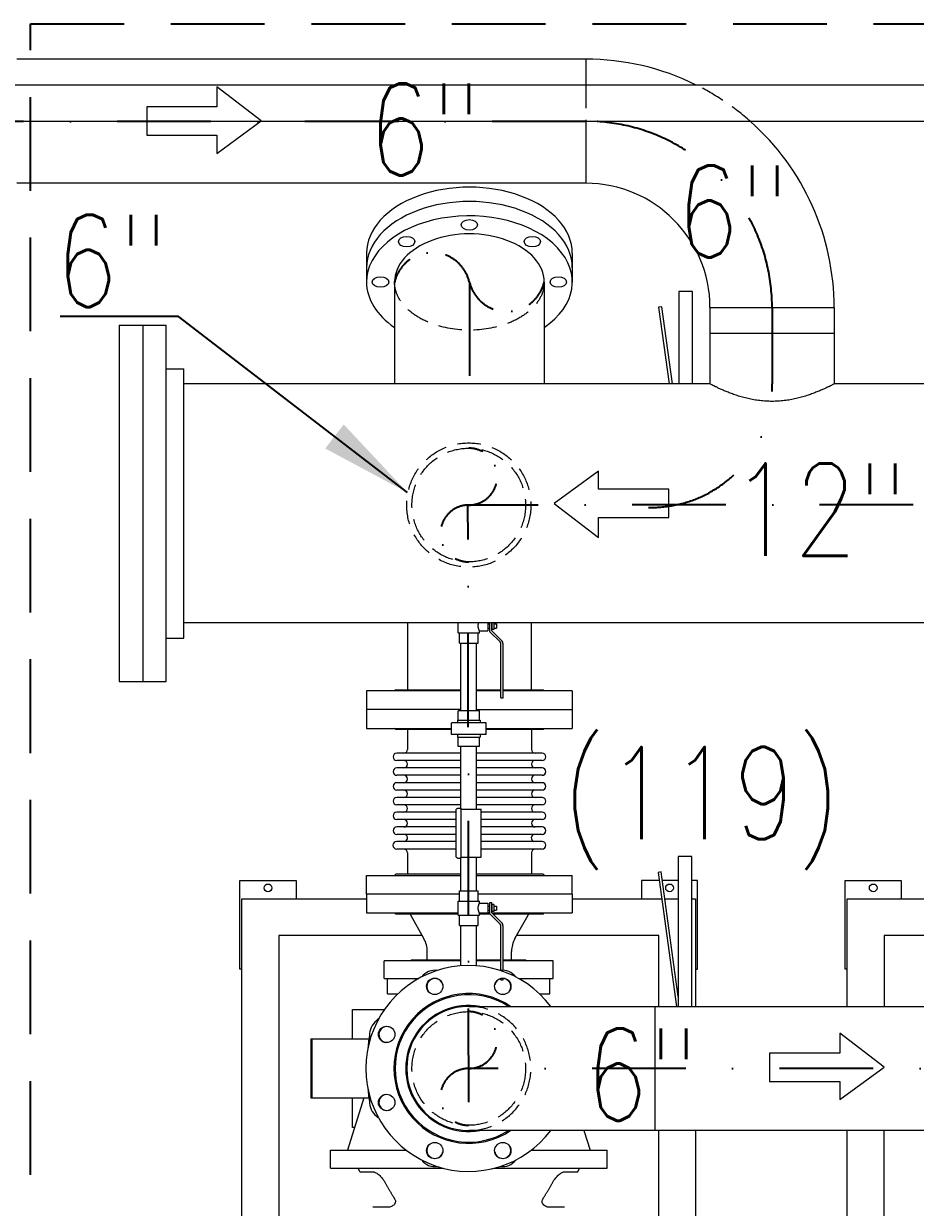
# Model space of a CAD drawing. Header units: millimetres. Extents: x -312439 to 477422, y -331570 to 212570.
# Drawn here: x 347025 to 348234, y 199107 to 200711 of the extents above; entities that cross this region are included whole.
import ezdxf

# ---------------------------------------------------------------- set-up
doc = ezdxf.new("R2010")
doc.units = ezdxf.units.MM
doc.linetypes.add('DASHDOT', pattern=[25.4, 12.7, -6.35, 0, -6.35])
doc.linetypes.add('HIDDEN', pattern=[9.525, 6.35, -3.175])
doc.layers.add('ARCONDTEXTO', color=4, linetype='Continuous')
doc.layers.add('TEXTO FORMATO', color=4, linetype='Continuous')
doc.styles.add('ROMAND', font='ROMAND.SHX')
doc.styles.add('ROMANS', font='romans.shx', dxfattribs={"height": 187.5})
doc.dimstyles.new('1-50 (MILIMETRO)', dxfattribs={"dimscale": 0, "dimtxt": 125, "dimasz": 125, "dimexe": 100, "dimexo": 100, "dimgap": 50, "dimtad": 0, "dimdec": 0, "dimzin": 0, "dimdsep": 46, "dimtxsty": 'ROMAND', "dimcen": -390, "dimclrd": 1, "dimclre": 1, "dimclrt": 3, "dimadec": 0, "dimazin": 0, "dimtfac": 1, "dimtdec": 0, "dimtix": 1, "dimtmove": 2, "dimatfit": 2, "dimfxl": 1, "dimtvp": 1, "dimtolj": 1, "dimtzin": 0, "dimarcsym": 0})

msp = doc.modelspace()

# ---------------------------------------------------------------- linework, layer by layer
at = {"color": 5, "linetype": 'Continuous', "lineweight": 0}
for p, q in [((347787.227, 200663.257, 0), (347016.152, 200663.257, 0)), ((347787.227, 200663.257, 0), (347787.227, 200628.55, 0)), ((347787.227, 200578.55, 0), (347787.227, 200494.957, 0)), ((347787.227, 200494.957, 0), (347016.152, 200494.957, 0)), ((347489.928, 200400.099, 0), (347489.928, 200361.184, 0)), ((347768.928, 200400.099, 0), (347768.928, 200361.184, 0)), ((347527.928, 200361.184, 0), (347527.928, 200223.058, 0)), ((347730.928, 200361.184, 0), (347730.928, 200223.058, 0)), ((347913.412, 200348.556, 0), (347913.412, 200223.058, 0)), ((347931.923, 200348.556, 0), (347913.412, 200348.556, 0)), ((347931.923, 200223.058, 0), (347931.923, 200348.556, 0)), ((347890.309, 200327.524, 0), (347885.948, 200326.928, 0)), ((347885.948, 200326.928, 0), (347900.161, 200223.058, 0)), ((347904.603, 200223.058, 0), (347890.309, 200327.524, 0)), ((347955.527, 200326.657, 0), (348123.827, 200326.657, 0)), ((347955.527, 200326.657, 0), (347955.527, 200223.058, 0)), ((348123.827, 200326.657, 0), (348123.827, 200223.058, 0)), ((347154.783, 200302.658, 0), (347154.783, 199819.658, 0)), ((347154.783, 200302.658, 0), (347218.383, 200302.658, 0)), ((347186.583, 200302.658, 0), (347186.583, 199819.658, 0)), ((347218.383, 199819.658, 0), (347218.383, 200302.658, 0)), ((347955.527, 200291.793, 0), (348123.827, 200291.793, 0)), ((347218.383, 200243.658, 0), (347242.183, 200243.658, 0)), ((347242.183, 199878.658, 0), (347242.183, 200243.658, 0)), ((347955.527, 200223.058, 0), (347242.183, 200223.058, 0)), ((351315.602, 200223.058, 0), (348123.827, 200223.058, 0)), ((352117.933, 199899.258, 0), (347242.183, 199899.258, 0)), ((347545.278, 199899.258, 0), (347545.278, 199808.708, 0)), ((347614.256, 199885.571, 0), (347614.256, 199899.258, 0)), ((347614.256, 199885.571, 0), (347642.9, 199885.571, 0)), ((347616.078, 199871.571, 0), (347616.078, 199885.571, 0)), ((347641.078, 199871.571, 0), (347641.078, 199885.571, 0)), ((347642.9, 199888.595, 0), (347654.245, 199888.595, 0)), ((347642.9, 199885.571, 0), (347642.9, 199888.595, 0)), ((347654.245, 199899.258, 0), (347654.245, 199888.595, 0)), ((347654.245, 199897.872, 0), (347656.971, 199897.872, 0)), ((347654.245, 199892.27, 0), (347656.971, 199892.27, 0)), ((347656.971, 199887.352, 0), (347656.971, 199899.258, 0)), ((347670.945, 199873.377, 0), (347656.971, 199887.352, 0)), ((347659.921, 199888.574, 0), (347659.921, 199899.258, 0)), ((347659.921, 199897.872, 0), (347660.387, 199897.872, 0)), ((347659.921, 199892.27, 0), (347660.387, 199892.27, 0)), ((347673.031, 199875.463, 0), (347659.921, 199888.574, 0)), ((347660.387, 199890.426, 0), (347660.387, 199899.258, 0)), ((347662.32, 199890.426, 0), (347660.387, 199890.426, 0)), ((347662.32, 199899.258, 0), (347662.32, 199890.426, 0)), ((347662.32, 199897.872, 0), (347665.986, 199897.872, 0)), ((347662.32, 199892.27, 0), (347665.986, 199892.27, 0)), ((347665.986, 199897.872, 0), (347665.986, 199892.27, 0)), ((347713.578, 199808.708, 0), (347713.578, 199899.258, 0)), ((347218.383, 199878.658, 0), (347242.183, 199878.658, 0)), ((347616.078, 199871.571, 0), (347641.078, 199871.571, 0)), ((347617.928, 199779.95, 0), (347617.928, 199871.571, 0)), ((347639.228, 199779.95, 0), (347639.228, 199871.571, 0)), ((347672.128, 199797.721, 0), (347672.128, 199870.522, 0)), ((347675.078, 199797.721, 0), (347675.078, 199870.522, 0)), ((347154.783, 199819.658, 0), (347218.383, 199819.658, 0)), ((347617.928, 199807.108, 0), (347489.928, 199807.108, 0)), ((347489.928, 199807.108, 0), (347489.928, 199756.308, 0)), ((347529.528, 199808.708, 0), (347527.928, 199807.108, 0)), ((347529.528, 199808.708, 0), (347617.928, 199808.708, 0)), ((347639.228, 199808.708, 0), (347672.128, 199808.708, 0)), ((347672.128, 199807.108, 0), (347639.228, 199807.108, 0)), ((347675.078, 199808.708, 0), (347729.328, 199808.708, 0)), ((347768.928, 199807.108, 0), (347675.078, 199807.108, 0)), ((347729.328, 199808.708, 0), (347730.928, 199807.108, 0)), ((347768.928, 199807.108, 0), (347768.928, 199756.308, 0)), ((347672.128, 199797.721, 0), (347675.078, 199797.721, 0)), ((347617.928, 199781.708, 0), (347489.928, 199781.708, 0)), ((347642.9, 199779.95, 0), (347614.256, 199779.95, 0)), ((347614.256, 199767.58, 0), (347614.256, 199779.95, 0)), ((347639.228, 199781.708, 0), (347768.928, 199781.708, 0)), ((347642.9, 199767.58, 0), (347642.9, 199779.95, 0)), ((347489.928, 199756.308, 0), (347605.047, 199756.308, 0)), ((347529.528, 199754.708, 0), (347527.928, 199756.308, 0)), ((347652.109, 199763.95, 0), (347605.047, 199763.95, 0)), ((347605.047, 199747.95, 0), (347605.047, 199763.95, 0)), ((347613.054, 199767.58, 0), (347644.101, 199767.58, 0)), ((347613.054, 199767.58, 0), (347613.054, 199763.95, 0)), ((347644.101, 199767.58, 0), (347644.101, 199763.95, 0)), ((347652.109, 199747.95, 0), (347652.109, 199763.95, 0)), ((347652.109, 199756.308, 0), (347768.928, 199756.308, 0)), ((347729.328, 199754.708, 0), (347730.928, 199756.308, 0)), ((347605.047, 199754.708, 0), (347529.528, 199754.708, 0)), ((347545.428, 199754.708, 0), (347545.428, 199727.685, 0)), ((347652.109, 199747.95, 0), (347605.047, 199747.95, 0)), ((347613.054, 199747.95, 0), (347613.054, 199744.319, 0)), ((347613.054, 199744.319, 0), (347644.101, 199744.319, 0)), ((347614.256, 199731.95, 0), (347614.256, 199744.319, 0)), ((347642.9, 199731.95, 0), (347642.9, 199744.319, 0)), ((347644.101, 199747.95, 0), (347644.101, 199744.319, 0)), ((347729.328, 199754.708, 0), (347652.109, 199754.708, 0)), ((347713.428, 199754.708, 0), (347713.428, 199727.685, 0)), ((347642.9, 199731.95, 0), (347614.256, 199731.95, 0)), ((347617.928, 199646.78, 0), (347617.928, 199731.95, 0)), ((347639.228, 199646.78, 0), (347639.228, 199731.95, 0)), ((347617.928, 199722.685, 0), (347530.921, 199722.685, 0)), ((347617.928, 199712.685, 0), (347530.921, 199712.685, 0)), ((347727.935, 199722.685, 0), (347639.228, 199722.685, 0)), ((347727.935, 199712.685, 0), (347639.228, 199712.685, 0)), ((347617.928, 199702.685, 0), (347530.921, 199702.685, 0)), ((347617.928, 199692.685, 0), (347530.921, 199692.685, 0)), ((347727.935, 199702.685, 0), (347639.228, 199702.685, 0)), ((347727.935, 199692.685, 0), (347639.228, 199692.685, 0)), ((347617.928, 199682.685, 0), (347530.921, 199682.685, 0)), ((347727.935, 199682.685, 0), (347639.228, 199682.685, 0)), ((347617.928, 199672.685, 0), (347530.921, 199672.685, 0)), ((347617.928, 199662.685, 0), (347530.921, 199662.685, 0)), ((347727.935, 199672.685, 0), (347639.228, 199672.685, 0)), ((347727.935, 199662.685, 0), (347639.228, 199662.685, 0)), ((347617.928, 199652.685, 0), (347530.921, 199652.685, 0)), ((347611.668, 199581.867, 0), (347611.668, 199646.692, 0)), ((347611.941, 199647.205, 0), (347613.578, 199648.309, 0)), ((347613.686, 199648.342, 0), (347617.88, 199648.342, 0)), ((347617.88, 199648.342, 0), (347617.88, 199580.217, 0)), ((347617.88, 199646.78, 0), (347645.178, 199646.78, 0)), ((347727.935, 199652.685, 0), (347639.228, 199652.685, 0)), ((347645.178, 199581.78, 0), (347645.178, 199646.78, 0)), ((347611.668, 199642.685, 0), (347530.921, 199642.685, 0)), ((347611.668, 199632.685, 0), (347530.921, 199632.685, 0)), ((347727.935, 199642.685, 0), (347645.178, 199642.685, 0)), ((347727.935, 199632.685, 0), (347645.178, 199632.685, 0)), ((347611.668, 199622.685, 0), (347530.921, 199622.685, 0)), ((347611.668, 199612.685, 0), (347530.921, 199612.685, 0)), ((347727.935, 199622.685, 0), (347645.178, 199622.685, 0)), ((347727.935, 199612.685, 0), (347645.178, 199612.685, 0)), ((347611.668, 199602.923, 0), (347530.921, 199602.923, 0)), ((347727.935, 199602.923, 0), (347645.178, 199602.923, 0)), ((347611.668, 199592.685, 0), (347530.921, 199592.685, 0)), ((347545.428, 199587.685, 0), (347545.428, 199558.708, 0)), ((347611.941, 199581.354, 0), (347613.578, 199580.25, 0)), ((347613.686, 199580.217, 0), (347617.88, 199580.217, 0)), ((347617.88, 199581.78, 0), (347645.178, 199581.78, 0)), ((347617.928, 199536.28, 0), (347617.928, 199581.78, 0)), ((347639.228, 199536.28, 0), (347639.228, 199581.78, 0)), ((347727.935, 199592.685, 0), (347645.178, 199592.685, 0)), ((347713.428, 199587.685, 0), (347713.428, 199558.708, 0)), ((347912.562, 199582.806, 0), (347912.562, 199379.558, 0)), ((347931.073, 199582.806, 0), (347912.562, 199582.806, 0)), ((347931.073, 199379.558, 0), (347931.073, 199582.806, 0)), ((347489.928, 199557.108, 0), (347617.928, 199557.108, 0)), ((347489.928, 199531.708, 0), (347489.928, 199557.108, 0)), ((347529.528, 199558.708, 0), (347527.928, 199557.108, 0)), ((347617.928, 199558.708, 0), (347529.528, 199558.708, 0)), ((347729.328, 199558.708, 0), (347639.228, 199558.708, 0)), ((347639.228, 199557.108, 0), (347768.928, 199557.108, 0)), ((347729.328, 199558.708, 0), (347730.928, 199557.108, 0)), ((347768.928, 199531.708, 0), (347768.928, 199557.108, 0)), ((347889.459, 199561.774, 0), (347885.098, 199561.178, 0)), ((347885.098, 199561.178, 0), (347909.95, 199379.558, 0)), ((347912.562, 199392.933, 0), (347889.459, 199561.774, 0)), ((347616.078, 199531.708, 0), (347489.928, 199531.708, 0)), ((347616.078, 199536.28, 0), (347641.078, 199536.28, 0)), ((347616.078, 199522.28, 0), (347616.078, 199536.28, 0)), ((347641.078, 199522.28, 0), (347641.078, 199536.28, 0)), ((347614.256, 199522.28, 0), (347642.9, 199522.28, 0)), ((347614.256, 199503.28, 0), (347614.256, 199522.28, 0)), ((347642.9, 199519.256, 0), (347642.9, 199522.28, 0)), ((347642.9, 199519.256, 0), (347654.245, 199519.256, 0)), ((347654.245, 199519.256, 0), (347654.245, 199506.303, 0)), ((347654.245, 199515.581, 0), (347656.971, 199515.581, 0)), ((347656.971, 199520.473, 0), (347659.921, 199520.473, 0)), ((347656.971, 199505.06, 0), (347656.971, 199520.473, 0)), ((347659.921, 199506.282, 0), (347659.921, 199520.473, 0)), ((347659.921, 199515.581, 0), (347660.387, 199515.581, 0)), ((347660.387, 199508.135, 0), (347660.387, 199517.424, 0)), ((347662.32, 199517.424, 0), (347660.387, 199517.424, 0)), ((347662.32, 199517.424, 0), (347662.32, 199508.135, 0)), ((347662.32, 199515.581, 0), (347665.986, 199515.581, 0)), ((347665.986, 199515.581, 0), (347665.986, 199509.979, 0)), ((347614.256, 199503.28, 0), (347642.9, 199503.28, 0)), ((347616.078, 199489.28, 0), (347616.078, 199503.28, 0)), ((347641.078, 199489.28, 0), (347641.078, 199503.28, 0)), ((347642.9, 199506.303, 0), (347654.245, 199506.303, 0)), ((347642.9, 199503.28, 0), (347642.9, 199506.303, 0)), ((347657.323, 199504.708, 0), (347642.9, 199504.708, 0)), ((347654.245, 199509.979, 0), (347656.971, 199509.979, 0)), ((347656.971, 199506.308, 0), (347654.245, 199506.303, 0)), ((347670.945, 199491.086, 0), (347656.971, 199505.06, 0)), ((347659.921, 199509.979, 0), (347660.387, 199509.979, 0)), ((347673.031, 199493.172, 0), (347659.921, 199506.282, 0)), ((347662.32, 199508.135, 0), (347660.387, 199508.135, 0)), ((347662.32, 199509.979, 0), (347665.986, 199509.979, 0)), ((347616.078, 199489.28, 0), (347641.078, 199489.28, 0)), ((347617.928, 199434.501, 0), (347617.928, 199489.28, 0)), ((347639.228, 199434.501, 0), (347639.228, 199489.28, 0)), ((347672.128, 199428.28, 0), (347672.128, 199488.231, 0)), ((347675.078, 199428.4, 0), (347675.078, 199488.231, 0)), ((347672.128, 199415.43, 0), (347672.128, 199417.015, 0)), ((347672.128, 199415.43, 0), (347675.078, 199415.43, 0)), ((347675.078, 199415.43, 0), (347675.078, 199417.258, 0)), ((347628.578, 199379.558, 0), (348316.26, 199379.558, 0)), ((347881.028, 199211.258, 0), (347881.028, 199379.558, 0)), ((348316.26, 199211.258, 0), (347628.578, 199211.258, 0))]:
    msp.add_line(p, q, dxfattribs=at)
at = {"color": 1, "linetype": 'Continuous', "lineweight": 0}
for p, q in [((341588.512, 200628.55, 0), (352568.512, 200628.55, 0)), ((347287.266, 200625.711, 0), (347287.266, 200598.589, 0)), ((347347.344, 200579.411, 0), (347287.266, 200625.711, 0)), ((347191.947, 200598.589, 0), (347191.947, 200560.234, 0)), ((347287.266, 200598.589, 0), (347191.947, 200598.589, 0)), ((352568.512, 200578.55, 0), (341758.512, 200578.55, 0)), ((347287.266, 200535.557, 0), (347347.344, 200579.411, 0)), ((347191.947, 200560.234, 0), (347287.266, 200560.234, 0)), ((347287.266, 200560.234, 0), (347287.266, 200535.557, 0)), ((347936.078, 199430.134, 0), (347938.736, 199430.134, 0))]:
    msp.add_line(p, q, dxfattribs=at)
at = {"color": 1, "linetype": 'HIDDEN', "lineweight": 0, "ltscale": 5}
msp.add_line((347787.227, 200628.55, 0), (347787.227, 200578.55, 0), dxfattribs=at)
at = {"color": 6, "linetype": 'DASHDOT', "ltscale": 10}
for p, q in [((347787.227, 200578.55, 0), (346291.419, 200579.107, 0)), ((347629.428, 200361.184, 0), (347629.428, 200223.058, 0)), ((348039.677, 200326.657, 0), (348039.677, 200223.058, 0)), ((351788.4, 200061.158, 0), (347627.463, 200058.948, 0)), ((347628.578, 199249.815, 0), (347627.462, 200058.964, 0)), ((350971.824, 199295.408, 0), (347628.578, 199295.408, 0))]:
    msp.add_line(p, q, dxfattribs=at)
at = {"color": 4, "linetype": 'Continuous', "lineweight": 0}
for p, q in [((347804.329, 200105.012, 0), (347744.251, 200061.158, 0)), ((347804.329, 200080.335, 0), (347804.329, 200105.012, 0)), ((347899.649, 200080.335, 0), (347804.329, 200080.335, 0)), ((347899.649, 200041.98, 0), (347899.649, 200080.335, 0)), ((347744.251, 200061.158, 0), (347804.329, 200014.858, 0)), ((347804.329, 200041.98, 0), (347899.649, 200041.98, 0)), ((347804.329, 200014.858, 0), (347804.329, 200041.98, 0)), ((348131.737, 199343.286, 0), (348131.737, 199316.163, 0)), ((348191.815, 199296.986, 0), (348131.737, 199343.286, 0)), ((348036.418, 199316.163, 0), (348036.418, 199277.809, 0)), ((348131.737, 199316.163, 0), (348036.418, 199316.163, 0)), ((348131.737, 199253.132, 0), (348191.815, 199296.986, 0)), ((348036.418, 199277.809, 0), (348131.737, 199277.809, 0)), ((348131.737, 199277.809, 0), (348131.737, 199253.132, 0))]:
    msp.add_line(p, q, dxfattribs=at)
at = {"color": 7, "linetype": 'Continuous', "lineweight": 0}
for p, q in [((347318.419, 199550.134, 0), (347394.419, 199550.134, 0)), ((347318.419, 199430.134, 0), (347318.419, 199550.134, 0)), ((347394.419, 199550.134, 0), (347394.419, 199525.408, 0)), ((347862.736, 199550.134, 0), (347862.736, 199525.408, 0)), ((347886.609, 199550.134, 0), (347862.736, 199550.134, 0)), ((347912.562, 199550.134, 0), (347891.051, 199550.134, 0)), ((347938.736, 199550.134, 0), (347931.073, 199550.134, 0)), ((347938.736, 199430.134, 0), (347938.736, 199550.134, 0)), ((348138.784, 199550.134, 0), (348214.784, 199550.134, 0)), ((348138.784, 199430.134, 0), (348138.784, 199550.134, 0)), ((348214.784, 199550.134, 0), (348214.784, 199525.408, 0)), ((347321.078, 198918.989, 0), (347321.078, 199525.408, 0)), ((347321.078, 199525.408, 0), (347489.928, 199525.408, 0)), ((347768.928, 199525.408, 0), (347889.992, 199525.408, 0)), ((347894.435, 199525.408, 0), (347912.562, 199525.408, 0)), ((347931.073, 199525.408, 0), (347936.078, 199525.408, 0)), ((347936.078, 199525.408, 0), (347936.078, 199379.558, 0)), ((348141.442, 199379.558, 0), (348141.442, 199525.408, 0)), ((348141.442, 199525.408, 0), (348310.292, 199525.408, 0)), ((347371.078, 199475.408, 0), (347371.078, 199095.408, 0)), ((347565.485, 199475.408, 0), (347371.078, 199475.408, 0)), ((347886.078, 199475.408, 0), (347693.37, 199475.408, 0)), ((347886.078, 199379.558, 0), (347886.078, 199475.408, 0)), ((348191.442, 199475.408, 0), (348191.442, 199379.558, 0)), ((348385.85, 199475.408, 0), (348191.442, 199475.408, 0)), ((347321.078, 199430.134, 0), (347318.419, 199430.134, 0)), ((348141.442, 199430.134, 0), (348138.784, 199430.134, 0)), ((347886.078, 199095.408, 0), (347886.078, 199211.258, 0)), ((347936.078, 199211.258, 0), (347936.078, 198918.989, 0)), ((348141.442, 198918.989, 0), (348141.442, 199211.258, 0)), ((348191.442, 199095.408, 0), (348191.442, 199211.258, 0))]:
    msp.add_line(p, q, dxfattribs=at)
at = {"color": 3, "linetype": 'Continuous', "lineweight": 0}
for p, q in [((347616.078, 199531.708, 0), (347489.928, 199531.708, 0)), ((347489.928, 199531.708, 0), (347489.928, 199506.308, 0)), ((347768.928, 199531.708, 0), (347641.078, 199531.708, 0)), ((347768.928, 199531.708, 0), (347768.928, 199506.308, 0)), ((347489.928, 199506.308, 0), (347614.256, 199506.308, 0)), ((347529.528, 199504.708, 0), (347527.928, 199506.308, 0)), ((347614.256, 199504.708, 0), (347529.528, 199504.708, 0)), ((347567.711, 199471.476, 0), (347549.845, 199503.039, 0)), ((347659.921, 199506.308, 0), (347768.928, 199506.308, 0)), ((347729.328, 199504.708, 0), (347661.495, 199504.708, 0)), ((347691.145, 199471.476, 0), (347709.011, 199503.039, 0)), ((347729.328, 199504.708, 0), (347730.928, 199506.308, 0)), ((347572.278, 199442.808, 0), (347572.278, 199454.137, 0)), ((347686.578, 199442.808, 0), (347686.578, 199454.137, 0)), ((347617.928, 199441.208, 0), (347514.078, 199441.208, 0)), ((347514.078, 199417.408, 0), (347514.078, 199441.208, 0)), ((347551.678, 199442.808, 0), (347550.078, 199441.208, 0)), ((347551.678, 199442.808, 0), (347617.928, 199442.808, 0)), ((347639.228, 199442.808, 0), (347672.128, 199442.808, 0)), ((347672.128, 199441.208, 0), (347639.228, 199441.208, 0)), ((347675.078, 199442.808, 0), (347705.478, 199442.808, 0)), ((347743.078, 199441.208, 0), (347675.078, 199441.208, 0)), ((347705.478, 199442.808, 0), (347707.078, 199441.208, 0)), ((347743.078, 199417.408, 0), (347743.078, 199441.208, 0)), ((347514.078, 199417.408, 0), (347560.93, 199417.408, 0)), ((347518.578, 199396.408, 0), (347518.578, 199417.408, 0)), ((347696.226, 199417.408, 0), (347743.078, 199417.408, 0)), ((347738.578, 199396.408, 0), (347738.578, 199417.408, 0)), ((347518.578, 199396.408, 0), (347532.353, 199396.408, 0)), ((347724.803, 199396.408, 0), (347738.578, 199396.408, 0)), ((347471.078, 199375.408, 0), (347514.296, 199375.408, 0)), ((347471.078, 199335.408, 0), (347471.078, 199375.408, 0)), ((347414.676, 199335.408, 0), (347493.121, 199335.408, 0)), ((347414.676, 199335.408, 0), (347414.676, 199255.408, 0)), ((347415.603, 199335.408, 0), (347415.603, 199255.408, 0)), ((347414.676, 199255.408, 0), (347493.121, 199255.408, 0)), ((347486.389, 199255.408, 0), (347464.037, 199184.68, 0)), ((347471.078, 199215.408, 0), (347471.078, 199255.408, 0)), ((347473.748, 199215.408, 0), (347471.078, 199215.408, 0)), ((347784.72, 199211.258, 0), (347793.119, 199184.68, 0)), ((347441.078, 199184.68, 0), (347543.727, 199184.68, 0)), ((347441.078, 199160.135, 0), (347441.078, 199184.68, 0)), ((347713.429, 199184.68, 0), (347816.078, 199184.68, 0)), ((347816.078, 199160.135, 0), (347816.078, 199184.68, 0)), ((347441.078, 199160.135, 0), (347594.497, 199160.135, 0)), ((347480.867, 199155.226, 0), (347478.578, 199160.135, 0)), ((347480.867, 199155.226, 0), (347499.15, 199155.226, 0)), ((347662.659, 199160.135, 0), (347816.078, 199160.135, 0)), ((347758.006, 199155.226, 0), (347776.289, 199155.226, 0)), ((347776.289, 199155.226, 0), (347778.578, 199160.135, 0)), ((347519.905, 199107.226, 0), (347498.667, 199107.226, 0)), ((347758.488, 199107.226, 0), (347737.251, 199107.226, 0))]:
    msp.add_line(p, q, dxfattribs=at)
at = {"color": 2, "linetype": 'HIDDEN', "ltscale": 20, "elevation": 0}
msp.add_lwpolyline([(347034.273, 200711.306), (349794.275, 200711.306), (349794.275, 197627.387), (347034.273, 197627.387)], close=True, dxfattribs=at)
at = {"color": 1, "linetype": 'HIDDEN', "lineweight": 0, "ltscale": 5}
for centre, radius in [((347628.578, 200058.964, 0), 84.15), ((347628.578, 200058.964, 0), 77.04), ((347628.578, 199295.408, 0), 77.04)]:
    msp.add_circle(centre, radius, dxfattribs=at)
at = {"color": 7, "linetype": 'Continuous', "lineweight": 0}
for centre in [(347356.419, 199540.134, 0), (347900.736, 199540.134, 0), (348176.784, 199540.134, 0)]:
    msp.add_circle(centre, 5.25, dxfattribs=at)
at = {"color": 5, "linetype": 'Continuous', "lineweight": 0}
for centre in [(347582.465, 199406.735, 0), (347674.691, 199406.735, 0), (347517.25, 199341.521, 0), (347517.25, 199249.294, 0), (347582.465, 199184.08, 0), (347674.691, 199184.08, 0)]:
    msp.add_circle(centre, 11.1, dxfattribs=at)
for centre, radius, start, end in [((347787.227, 200326.657, 0), 336.6, 63.752335, 90), ((347787.227, 200326.657, 0), 336.6, 0, 48.447349), ((347787.227, 200326.657, 0), 168.3, 0, 90), ((347668.09, 199870.522, 0), 4.038, 0, 45), ((347668.09, 199870.522, 0), 6.988, 0, 45), ((347540.428, 199727.685, 0), 5, 270, 0), ((347718.428, 199727.685, 0), 5, 180, 270), ((347530.921, 199717.685, 0), 5, 90, 270), ((347540.428, 199707.685, 0), 5, 270, 90), ((347718.428, 199707.685, 0), 5, 90, 270), ((347727.935, 199717.685, 0), 5, 270, 90), ((347530.921, 199697.685, 0), 5, 90, 270), ((347540.428, 199687.685, 0), 5, 270, 90), ((347718.428, 199687.685, 0), 5, 90, 270), ((347727.935, 199697.685, 0), 5, 270, 90), ((347530.921, 199677.685, 0), 5, 90, 270), ((347727.935, 199677.685, 0), 5, 270, 90), ((347530.921, 199657.685, 0), 5, 90, 270), ((347540.428, 199667.685, 0), 5, 270, 90), ((347718.428, 199667.685, 0), 5, 90, 270), ((347727.935, 199657.685, 0), 5, 270, 90), ((347540.428, 199647.685, 0), 5, 270, 90), ((347612.288, 199646.692, 0), 0.619, 123.997812, 180), ((347613.686, 199648.149, 0), 0.193, 90, 123.997811), ((347718.428, 199647.685, 0), 5, 90, 270), ((347530.921, 199637.685, 0), 5, 90, 270), ((347540.428, 199627.685, 0), 5, 270, 90), ((347718.428, 199627.685, 0), 5, 90, 270), ((347727.935, 199637.685, 0), 5, 270, 90), ((347530.921, 199617.685, 0), 5, 90, 270), ((347540.553, 199607.685, 0), 5.002, 287.829397, 88.562061), ((347718.302, 199607.685, 0), 5.002, 91.437939, 252.170603), ((347727.935, 199617.685, 0), 5, 270, 90), ((347530.921, 199597.804, 0), 5.119, 90, 270), ((347727.935, 199597.804, 0), 5.119, 270, 90), ((347540.428, 199587.685, 0), 5, 0, 90), ((347612.288, 199581.867, 0), 0.619, 180, 236.002188), ((347613.686, 199580.41, 0), 0.193, 236.002189, 270), ((347718.428, 199587.685, 0), 5, 90, 180), ((347668.09, 199488.231, 0), 4.038, 0, 45), ((347668.09, 199488.231, 0), 6.988, 0, 45), ((347628.578, 199295.408, 0), 139.5, 37.10128, 322.898731), ((347582.656, 199406.273, 0), 22.134, 81.85389, 143.14611), ((347674.5, 199406.273, 0), 22.134, 36.85389, 98.14611), ((347582.656, 199406.273, 0), 11, 12.236806, 212.764553), ((347674.5, 199406.273, 0), 11, 327.236806, 167.764553), ((347628.578, 199295.408, 0), 101.5, 56.002712, 303.997311), ((347628.578, 199295.408, 0), 99.9, 57.388298, 302.611727), ((347628.578, 199295.408, 0), 85.5, 79.804828, 280.195172), ((347628.578, 199295.408, 0), 84.15, 90, 270), ((347517.712, 199341.33, 0), 23.541, 120.39644, 176.938954), ((347511.078, 199355.408, 0), 9, 119.131488, 149.689526), ((347704.078, 199307.239, 0), 212.829, 170.439716, 175.754684), ((347517.712, 199341.33, 0), 11, 57.236806, 257.764553), ((347704.078, 199283.576, 0), 212.829, 184.245316, 189.560284), ((347517.712, 199249.486, 0), 11, 102.236806, 302.764553), ((347517.712, 199249.486, 0), 23.541, 183.061046, 239.60356), ((347582.656, 199184.542, 0), 11, 147.236806, 347.764553), ((347674.5, 199184.542, 0), 11, 192.236806, 32.764553), ((347582.656, 199184.542, 0), 22.134, 216.85389, 278.14611), ((347674.5, 199184.542, 0), 22.134, 261.85389, 323.14611)]:
    msp.add_arc(centre, radius, start, end, dxfattribs=at)
at = {"color": 1, "linetype": 'HIDDEN', "lineweight": 0, "ltscale": 5}
for centre, radius, start, end in [((347787.227, 200326.657, 0), 336.6, 48.447349, 63.752335), ((347628.578, 199295.408, 0), 84.15, 270, 90)]:
    msp.add_arc(centre, radius, start, end, dxfattribs=at)
at = {"color": 6, "linetype": 'DASHDOT', "ltscale": 10}
for centre, radius, start, end in [((347787.227, 200326.657, 0), 252.45, 0, 90), ((347876.226, 200219.211, 0), 163.496, 268.650706, 1.34815)]:
    msp.add_arc(centre, radius, start, end, dxfattribs=at)
at = {"color": 6, "linetype": 'DASHDOT', "ltscale": 4}
for centre, radius, start, end in [((347578.678, 200348.954, 0), 52.203, 13.549096, 166.450904), ((347680.178, 200373.414, 0), 52.203, 193.549096, 346.450904), ((347628.578, 200097.484, 0), 38.52, 270, 90), ((347628.578, 200020.444, 0), 38.52, 90, 270), ((347628.578, 199333.928, 0), 38.52, 270, 90), ((347628.578, 199256.888, 0), 38.52, 90, 270)]:
    msp.add_arc(centre, radius, start, end, dxfattribs=at)
at = {"color": 3, "linetype": 'Continuous', "lineweight": 0}
for centre, start, end in [((347580.478, 199520.379, 0), 206.436313, 209.511499), ((347678.378, 199520.379, 0), 330.488501, 333.563687), ((347537.078, 199454.137, 0), 0, 29.511499), ((347721.778, 199454.137, 0), 150.488501, 180)]:
    msp.add_arc(centre, 35.2, start, end, dxfattribs=at)
at = {"color": 5, "linetype": 'Continuous', "lineweight": 0}
for centre, major_axis, start_param, end_param in [((347629.428, 200400.099, 0), (-139.5, 0), 3.14159265, 6.28318531), ((347629.428, 200380.641, 0), (-139.5, 0), 3.14159265, 6.28318531), ((347629.428, 200361.184, 0), (-139.5, 0), 2.38561113, 6.28318531), ((347629.428, 200361.184, 0), (-101.5, 0), 3.14159265, 6.28318531), ((347629.428, 200361.184, 0), (-139.5, 0), 0, 0.75598152)]:
    msp.add_ellipse(centre, major_axis=major_axis, ratio=0.64278761, start_param=start_param, end_param=end_param, dxfattribs=at)
for centre in [(347629.428, 200438.64, 0), (347544.222, 200415.954, 0), (347714.634, 200415.954, 0), (347508.928, 200361.184, 0), (347749.928, 200361.184, 0)]:
    msp.add_ellipse(centre, major_axis=(-11.1, 0), ratio=0.64278761, dxfattribs=at)
at = {"color": 1, "linetype": 'HIDDEN', "lineweight": 0, "ltscale": 5, "extrusion": (0, 0, -1)}
msp.add_ellipse((347629.428, 200361.184, 0), major_axis=(-101.5, 0), ratio=0.64278761, start_param=3.14159265, end_param=6.28318531, dxfattribs=at)
at = {"color": 5, "linetype": 'Continuous', "lineweight": 0}
for points, knots in [([(348123.827, 200223.058, 0), (348123.827, 200223.058, 0), (348123.697, 200222.99, 0), (348123.161, 200222.712, 0), (348122.755, 200222.502, 0), (348121.665, 200221.944, 0), (348120.98, 200221.595, 0), (348119.339, 200220.769, 0), (348118.383, 200220.293, 0), (348116.219, 200219.234, 0), (348115.01, 200218.651, 0), (348112.362, 200217.402, 0), (348110.924, 200216.736, 0), (348107.853, 200215.354, 0), (348106.22, 200214.637, 0), (348102.802, 200213.186, 0), (348101.017, 200212.452, 0), (348097.338, 200210.999, 0), (348095.378, 200210.252, 0), (348091.241, 200208.757, 0), (348089.065, 200208.008, 0), (348084.524, 200206.543, 0), (348082.159, 200205.828, 0), (348077.273, 200204.47, 0), (348074.752, 200203.826, 0), (348069.591, 200202.646, 0), (348066.948, 200202.108, 0), (348061.582, 200201.169, 0), (348058.858, 200200.768, 0), (348053.378, 200200.121, 0), (348050.62, 200199.875, 0), (348045.123, 200199.55, 0), (348042.382, 200199.47, 0), (348036.972, 200199.47, 0), (348034.232, 200199.55, 0), (348028.735, 200199.875, 0), (348025.977, 200200.121, 0), (348020.497, 200200.768, 0), (348017.773, 200201.169, 0), (348012.407, 200202.108, 0), (348009.764, 200202.646, 0), (348004.603, 200203.826, 0), (348002.082, 200204.47, 0), (347997.196, 200205.828, 0), (347994.831, 200206.543, 0), (347990.29, 200208.008, 0), (347988.114, 200208.757, 0), (347983.977, 200210.252, 0), (347982.017, 200210.999, 0), (347978.338, 200212.452, 0), (347976.553, 200213.186, 0), (347973.135, 200214.637, 0), (347971.502, 200215.354, 0), (347968.431, 200216.736, 0), (347966.993, 200217.402, 0), (347964.345, 200218.651, 0), (347963.136, 200219.234, 0), (347960.971, 200220.293, 0), (347960.016, 200220.769, 0), (347958.375, 200221.595, 0), (347957.69, 200221.944, 0), (347956.6, 200222.502, 0), (347956.194, 200222.712, 0), (347955.658, 200222.99, 0), (347955.527, 200223.058, 0), (347955.527, 200223.058, 0)], [129.63017338, 129.63017338, 129.63017338, 129.63017338, 137.71883938, 137.71883938, 145.80750537, 145.80750537, 153.89617137, 153.89617137, 161.98483736, 161.98483736, 170.07350336, 170.07350336, 178.16216935, 178.16216935, 186.25083535, 186.25083535, 194.33950134, 194.33950134, 202.45460702, 202.45460702, 210.5697127, 210.5697127, 218.68481838, 218.68481838, 226.79992405, 226.79992405, 234.91502973, 234.91502973, 243.03013541, 243.03013541, 251.14524108, 251.14524108, 259.26034676, 259.26034676, 267.37545244, 267.37545244, 275.49055812, 275.49055812, 283.60566379, 283.60566379, 291.72076947, 291.72076947, 299.83587515, 299.83587515, 307.95098082, 307.95098082, 316.0660865, 316.0660865, 324.18119218, 324.18119218, 332.26985817, 332.26985817, 340.35852417, 340.35852417, 348.44719016, 348.44719016, 356.53585616, 356.53585616, 364.62452216, 364.62452216, 372.71318815, 372.71318815, 380.80185415, 380.80185415, 388.89052014, 388.89052014, 388.89052014, 388.89052014]), ([(347641.352, 199895.071, 0), (347641.352, 199895.485, 0), (347641.373, 199895.91, 0), (347641.455, 199896.752, 0), (347641.517, 199897.168, 0), (347641.669, 199897.964, 0), (347641.76, 199898.344, 0), (347641.91, 199898.892, 0), (347641.965, 199899.08, 0), (347642.02, 199899.258, 0)], [0, 0, 0, 0, 1.24074145, 1.24074145, 2.4814829, 2.4814829, 3.72222435, 3.72222435, 4.42137472, 4.42137472, 4.42137472, 4.42137472]), ([(347642.9, 199888.595, 0), (347642.9, 199888.595, 0), (347642.882, 199888.635, 0), (347642.807, 199888.802, 0), (347642.751, 199888.928, 0), (347642.61, 199889.261, 0), (347642.526, 199889.467, 0), (347642.342, 199889.94, 0), (347642.244, 199890.208, 0), (347642.052, 199890.776, 0), (347641.951, 199891.097, 0), (347641.76, 199891.798, 0), (347641.669, 199892.178, 0), (347641.517, 199892.974, 0), (347641.455, 199893.39, 0), (347641.373, 199894.232, 0), (347641.352, 199894.658, 0), (347641.352, 199895.071, 0)], [29.7519858, 29.7519858, 29.7519858, 29.7519858, 30.99057651, 30.99057651, 32.22916721, 32.22916721, 33.46775791, 33.46775791, 34.70634861, 34.70634861, 35.94709006, 35.94709006, 37.18783151, 37.18783151, 38.42857296, 38.42857296, 39.66931441, 39.66931441, 39.66931441, 39.66931441]), ([(347641.352, 199512.78, 0), (347641.352, 199513.193, 0), (347641.373, 199513.619, 0), (347641.455, 199514.46, 0), (347641.517, 199514.877, 0), (347641.669, 199515.672, 0), (347641.76, 199516.052, 0), (347641.951, 199516.753, 0), (347642.052, 199517.075, 0), (347642.244, 199517.643, 0), (347642.342, 199517.911, 0), (347642.526, 199518.384, 0), (347642.61, 199518.59, 0), (347642.751, 199518.922, 0), (347642.807, 199519.049, 0), (347642.882, 199519.216, 0), (347642.9, 199519.256, 0), (347642.9, 199519.256, 0)], [0, 0, 0, 0, 1.24074145, 1.24074145, 2.4814829, 2.4814829, 3.72222435, 3.72222435, 4.9629658, 4.9629658, 6.2015565, 6.2015565, 7.4401472, 7.4401472, 8.6787379, 8.6787379, 9.9173286, 9.9173286, 9.9173286, 9.9173286]), ([(347642.9, 199506.303, 0), (347642.9, 199506.303, 0), (347642.882, 199506.343, 0), (347642.807, 199506.51, 0), (347642.751, 199506.637, 0), (347642.61, 199506.969, 0), (347642.526, 199507.175, 0), (347642.342, 199507.649, 0), (347642.244, 199507.916, 0), (347642.052, 199508.484, 0), (347641.951, 199508.806, 0), (347641.76, 199509.507, 0), (347641.669, 199509.887, 0), (347641.517, 199510.682, 0), (347641.455, 199511.099, 0), (347641.373, 199511.941, 0), (347641.352, 199512.366, 0), (347641.352, 199512.78, 0)], [29.7519858, 29.7519858, 29.7519858, 29.7519858, 30.99057651, 30.99057651, 32.22916721, 32.22916721, 33.46775791, 33.46775791, 34.70634861, 34.70634861, 35.94709006, 35.94709006, 37.18783151, 37.18783151, 38.42857296, 38.42857296, 39.66931441, 39.66931441, 39.66931441, 39.66931441])]:
    msp.add_open_spline(points, degree=3, knots=knots, dxfattribs=at)
at = {"color": 3, "linetype": 'Continuous', "lineweight": 0}
for points, knots in [([(347499.15, 199155.226, 0), (347499.251, 199155.226, 0), (347499.353, 199155.222, 0), (347499.916, 199155.179, 0), (347500.406, 199155.067, 0), (347501.472, 199154.714, 0), (347502.094, 199154.439, 0), (347503.404, 199153.732, 0), (347504.091, 199153.301, 0), (347505.486, 199152.308, 0), (347506.194, 199151.748, 0), (347507.585, 199150.538, 0), (347508.268, 199149.889, 0), (347509.521, 199148.599, 0), (347510.143, 199147.91, 0), (347511.366, 199146.431, 0), (347511.966, 199145.641, 0), (347512.944, 199144.212, 0), (347513.339, 199143.587, 0), (347513.704, 199142.953, 0)], [42.53201293, 42.53201293, 42.53201293, 42.53201293, 42.96921228, 42.96921228, 44.88707387, 44.88707387, 47.10974617, 47.10974617, 49.33241848, 49.33241848, 51.55509078, 51.55509078, 53.77776308, 53.77776308, 55.85595873, 55.85595873, 57.93415438, 57.93415438, 59.47216644, 59.47216644, 59.47216644, 59.47216644]), ([(347743.451, 199142.953, 0), (347743.817, 199143.587, 0), (347744.212, 199144.212, 0), (347745.19, 199145.641, 0), (347745.79, 199146.431, 0), (347747.013, 199147.91, 0), (347747.635, 199148.599, 0), (347748.887, 199149.889, 0), (347749.57, 199150.538, 0), (347750.962, 199151.748, 0), (347751.67, 199152.308, 0), (347753.064, 199153.301, 0), (347753.751, 199153.732, 0), (347755.061, 199154.439, 0), (347755.684, 199154.714, 0), (347756.75, 199155.067, 0), (347757.24, 199155.179, 0), (347757.802, 199155.222, 0), (347757.905, 199155.226, 0), (347758.006, 199155.226, 0)], [32.63980214, 32.63980214, 32.63980214, 32.63980214, 34.1778142, 34.1778142, 36.25600985, 36.25600985, 38.3342055, 38.3342055, 40.5568778, 40.5568778, 42.7795501, 42.7795501, 45.00222241, 45.00222241, 47.22489471, 47.22489471, 49.1427563, 49.1427563, 49.57995565, 49.57995565, 49.57995565, 49.57995565]), ([(347528.692, 199117.322, 0), (347528.955, 199116.747, 0), (347529.12, 199116.154, 0), (347529.238, 199114.9, 0), (347529.17, 199114.276, 0), (347528.761, 199112.802, 0), (347528.292, 199111.97, 0), (347526.609, 199109.929, 0), (347525.136, 199108.89, 0), (347522.442, 199107.628, 0), (347521.101, 199107.226, 0), (347519.905, 199107.226, 0)], [-18.85205081, -18.85205081, -18.85205081, -18.85205081, -16.65725488, -16.65725488, -14.29679673, -14.29679673, -10.75695309, -10.75695309, -4.804859, -4.804859, 0, 0, 0, 0]), ([(347527.535, 199119.499, 0), (347527.714, 199119.203, 0), (347527.886, 199118.904, 0), (347528.281, 199118.179, 0), (347528.497, 199117.751, 0), (347528.692, 199117.322, 0)], [60.43845353, 60.43845353, 60.43845353, 60.43845353, 61.16723007, 61.16723007, 62.20218526, 62.20218526, 62.20218526, 62.20218526]), ([(347737.251, 199107.226, 0), (347736.516, 199107.226, 0), (347735.704, 199107.379, 0), (347733.858, 199107.981, 0), (347732.789, 199108.492, 0), (347730.796, 199109.832, 0), (347729.893, 199110.642, 0), (347728.776, 199112.157, 0), (347728.403, 199112.832, 0), (347728.005, 199114.165, 0), (347727.924, 199114.782, 0), (347728.014, 199116.073, 0), (347728.182, 199116.707, 0), (347728.463, 199117.322, 0)], [-13.71655765, -13.71655765, -13.71655765, -13.71655765, -11.14685087, -11.14685087, -8.04790034, -8.04790034, -4.99488081, -4.99488081, -3.04533881, -3.04533881, -1.5374067, -1.5374067, -0.02842015, -0.02842015, -0.02842015, -0.02842015]), ([(347728.463, 199117.322, 0), (347728.659, 199117.751, 0), (347728.875, 199118.179, 0), (347729.27, 199118.904, 0), (347729.442, 199119.203, 0), (347729.621, 199119.499, 0)], [31.60288398, 31.60288398, 31.60288398, 31.60288398, 32.63783917, 32.63783917, 33.36661571, 33.36661571, 33.36661571, 33.36661571])]:
    msp.add_open_spline(points, degree=3, knots=knots, dxfattribs=at)
for points in [[(347513.704, 199142.953, 0), (347520.897, 199130.475, 0), (347527.535, 199119.499, 0)], [(347729.621, 199119.499, 0), (347736.259, 199130.475, 0), (347743.451, 199142.953, 0)]]:
    msp.add_rational_spline(points, [1, 1.00128538739, 1], degree=2, dxfattribs=at)

# ---------------------------------------------------------------- texts
at = {"layer": 'ARCONDTEXTO', "linetype": 'Continuous', "lineweight": -3, "style": 'ROMANS', "width": 0.8}
for s, p in [('6"', (347491.67, 200505.375, 0)), ('6"', (347909.633, 200394.302, 0)), ('6"', (347067.72, 200327.298, 0)), ('12"', (347983.469, 199990.35, 0)), ('(119)', (347755.359, 199606.143, 0)), ('6"', (347786.187, 199224.6, 0))]:
    msp.add_text(s, height=125, dxfattribs=at).set_placement(p)

# ---------------------------------------------------------------- leaders
at = {"layer": 'TEXTO FORMATO'}
msp.add_leader([(347545.655, 200075.759, 0), (347234.918, 200314.413, 0), (347074.638, 200314.413, 0)], dimstyle='1-50 (MILIMETRO)', override={"dimscale": 1}, dxfattribs=at)

doc.saveas('drawing.dxf')
